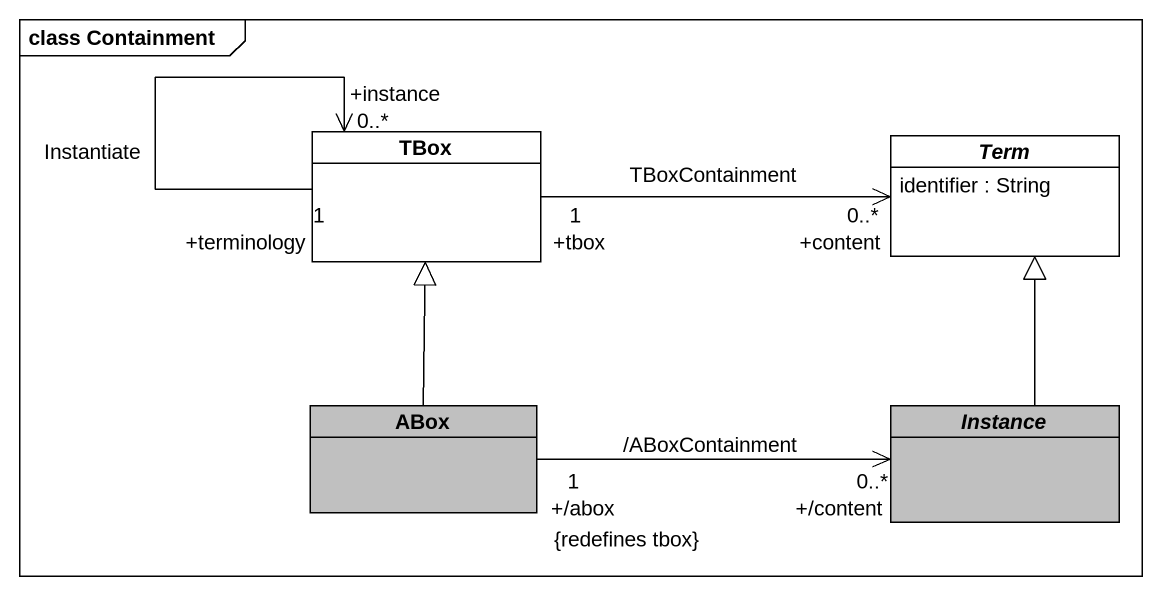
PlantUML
@startuml
mainframe class Containment
hide circle
hide empty members
class TBox #FFFFFF
abstract class Term #FFFFFF {
  identifier : String
}
class ABox #C0C0C0
abstract class Instance #C0C0C0
TBox "+terminology\n1" --> "+instance\n0..*" TBox : Instantiate
TBox "+tbox\n1" -right-> "+content\n0..*" Term : TBoxContainment
ABox -up-|> TBox
ABox "{redefines tbox}\n+/abox\n1" -right-> "+/content\n0..*" Instance : /ABoxContainment
Instance -up-|> Term
@enduml
